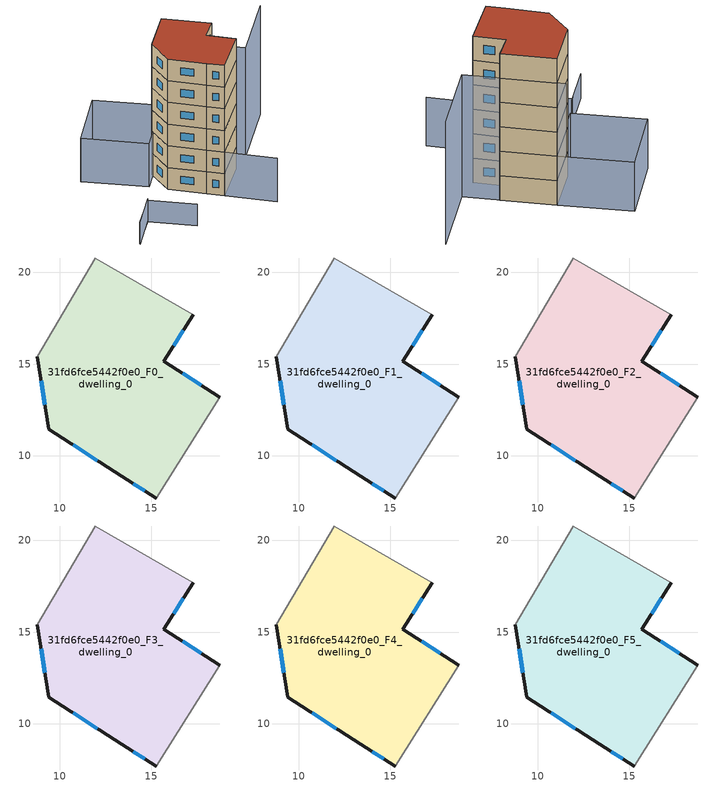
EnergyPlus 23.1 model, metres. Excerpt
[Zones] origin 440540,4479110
31fd6fce5442f0e0_F0_dwelling_0
 floor ground (EU_floor_Construction): 17.28,17.68 15.68,15.16 18.74,13.2 15.27,7.71 13.4,8.89 9.42,11.46 8.78,15.39 11.94,20.78 z0
 wall outside (EU_wall_Construction): 18.74,13.2 15.68,15.16 17.28,17.68 / 8.78,15.39 9.42,11.46 13.4,8.89 15.27,7.71 z0:3
 wall adiabatic (EU_wall_Construction): 17.28,17.68 11.94,20.78 8.78,15.39 / 15.27,7.71 18.74,13.2 z0:3
 window (EU_Window_Construction): 16.21,16 16.74,16.84 / 17.71,13.85 16.7,14.5 / 14.02,8.49 14.64,8.1 / 10.75,10.6 12.07,9.75 / 8.99,14.08 9.21,12.78 z1:2
31fd6fce5442f0e0_F1_dwelling_0
 floor to 31fd6fce5442f0e0_F0_dwelling_0 (EU_floor_Construction): 17.28,17.68 15.68,15.16 18.74,13.2 15.27,7.71 13.4,8.89 9.42,11.46 8.77,15.39 11.94,20.78 z3
 wall outside (EU_wall_Construction): 18.74,13.2 15.68,15.16 17.28,17.68 / 8.78,15.39 9.42,11.46 13.4,8.89 15.27,7.71 z3:6
 wall adiabatic (EU_wall_Construction): 17.28,17.68 11.94,20.78 8.78,15.39 / 15.27,7.71 18.74,13.2 z3:6
 window (EU_Window_Construction): 16.21,16 16.74,16.84 / 17.71,13.85 16.7,14.5 / 14.02,8.49 14.64,8.1 / 10.75,10.6 12.07,9.75 / 8.99,14.08 9.21,12.78 z4:5
31fd6fce5442f0e0_F2_dwelling_0
 floor to 31fd6fce5442f0e0_F1_dwelling_0 (EU_floor_Construction): 17.28,17.68 15.68,15.16 18.74,13.2 15.27,7.71 13.4,8.89 9.42,11.46 8.77,15.39 11.94,20.78 z6
 wall outside (EU_wall_Construction): 18.74,13.2 15.68,15.16 17.28,17.68 / 8.78,15.39 9.42,11.46 13.4,8.89 15.27,7.71 z6:9
 wall adiabatic (EU_wall_Construction): 17.28,17.68 11.94,20.78 8.78,15.39 / 15.27,7.71 18.74,13.2 z6:9
 window (EU_Window_Construction): 16.21,16 16.74,16.84 / 17.71,13.85 16.7,14.5 / 14.02,8.49 14.64,8.1 / 10.75,10.6 12.07,9.75 / 8.99,14.08 9.21,12.78 z7:8
31fd6fce5442f0e0_F3_dwelling_0
 floor to 31fd6fce5442f0e0_F2_dwelling_0 (EU_floor_Construction): 17.28,17.68 15.68,15.16 18.74,13.2 15.27,7.71 13.4,8.89 9.42,11.46 8.77,15.39 11.94,20.78 z9
 wall outside (EU_wall_Construction): 18.74,13.2 15.68,15.16 17.28,17.68 / 8.78,15.39 9.42,11.46 13.4,8.89 15.27,7.71 z9:12
 wall adiabatic (EU_wall_Construction): 17.28,17.68 11.94,20.78 8.78,15.39 / 15.27,7.71 18.74,13.2 z9:12
 window (EU_Window_Construction): 16.21,16 16.74,16.84 / 17.71,13.85 16.7,14.5 / 14.02,8.49 14.64,8.1 / 10.75,10.6 12.07,9.75 / 8.99,14.08 9.21,12.78 z10:11
31fd6fce5442f0e0_F4_dwelling_0
 floor to 31fd6fce5442f0e0_F3_dwelling_0 (EU_floor_Construction): 17.28,17.68 15.68,15.16 18.74,13.2 15.27,7.71 13.4,8.89 9.42,11.46 8.77,15.39 11.94,20.78 z12
 wall outside (EU_wall_Construction): 18.74,13.2 15.68,15.16 17.28,17.68 / 8.78,15.39 9.42,11.46 13.4,8.89 15.27,7.71 z12:15
 wall adiabatic (EU_wall_Construction): 17.28,17.68 11.94,20.78 8.78,15.39 / 15.27,7.71 18.74,13.2 z12:15
 window (EU_Window_Construction): 16.21,16 16.74,16.84 / 17.71,13.85 16.7,14.5 / 14.02,8.49 14.64,8.1 / 10.75,10.6 12.07,9.75 / 8.99,14.08 9.21,12.78 z13:14
31fd6fce5442f0e0_F5_dwelling_0
 floor to 31fd6fce5442f0e0_F4_dwelling_0 (EU_floor_Construction): 17.28,17.68 15.68,15.16 18.74,13.2 15.27,7.71 13.4,8.89 9.42,11.46 8.77,15.39 11.94,20.78 z15
 wall outside (EU_wall_Construction): 18.74,13.2 15.68,15.16 17.28,17.68 / 8.78,15.39 9.42,11.46 13.4,8.89 15.27,7.71 z15:18
 wall adiabatic (EU_wall_Construction): 17.28,17.68 11.94,20.78 8.78,15.39 / 15.27,7.71 18.74,13.2 z15:18
 window (EU_Window_Construction): 16.21,16 16.74,16.84 / 17.71,13.85 16.7,14.5 / 14.02,8.49 14.64,8.1 / 10.75,10.6 12.07,9.75 / 8.99,14.08 9.21,12.78 z16:17
 roof outside (EU_roof_Construction): 15.27,7.71 18.74,13.2 15.68,15.16 17.28,17.68 11.94,20.78 8.78,15.39 9.42,11.46 13.4,8.89 z18
shading: 1.83,0.39 4.49,5.04 / 4.49,5.04 9.7,2.05 / 4.64,5.3 1.85,0.35 z0:3; 20.7,4.22 15.24,7.68 / 4.65,24.77 11.94,20.78 / 11.94,20.78 7.52,12.72 / 7.52,12.72 0.23,16.71 / 0.23,16.71 4.65,24.77 z0:6; 25.88,24.38 20.87,15.62 / 20.87,15.62 11.09,21.22 z0:15
[Building]
EU S2 Campaign: North Axis=0; Terrain=City; Solar Distribution=FullExterior
[Site:Location]
Madrid: Latitude=40.5; Longitude=-3.5; Time Zone=1; Elevation=609
[SizingPeriod:WeatherFileDays]
AnnualSizingPeriod: Begin Month=1; Begin Day of Month=1; End Month=12; End Day of Month=31; Day of Week for Start Day=Monday; Use Weather File Daylight Saving Period=No; Use Weather File Rain and Snow Indicators=No
[MATERIAL]
EU_InternalMass_Material: Roughness=MediumRough; Thickness=0.1; Conductivity=1; Density=1800; Specific Heat=900; Thermal Absorptance=0.9; Solar Absorptance=0.7; Visible Absorptance=0.7
[MATERIAL:NOMASS] Roughness=MediumRough; Thermal Absorptance=0.9; Solar Absorptance=0.7; Visible Absorptance=0.7
Name | Thermal Resistance
EU_wall_NoMass | 0.459673
EU_roof_NoMass | 0.495815
EU_floor_NoMass | 0.788942
[WINDOWMATERIAL:SIMPLEGLAZINGSYSTEM]
EU_Window_SimpleGlazing: UFactor=4.26103; Solar Heat Gain Coefficient=0.85; Visible Transmittance=0.85
[CONSTRUCTION]
EU_wall_Construction: EU_wall_NoMass
EU_roof_Construction: EU_roof_NoMass
EU_floor_Construction: EU_floor_NoMass
EU_Window_Construction: EU_Window_SimpleGlazing
EU_InternalMass_Construction: EU_InternalMass_Material
[ZONE] Type=1; Multiplier=1; Ceiling Height=autocalculate; Volume=228.259; Floor Area=autocalculate; Part of Total Floor Area=Yes
31fd6fce5442f0e0_F0_dwelling_0; 31fd6fce5442f0e0_F1_dwelling_0; 31fd6fce5442f0e0_F2_dwelling_0; 31fd6fce5442f0e0_F3_dwelling_0; 31fd6fce5442f0e0_F4_dwelling_0; 31fd6fce5442f0e0_F5_dwelling_0
[INTERNALMASS] Construction=EU_InternalMass_Construction; Surface Area=76.0861
Name | Zone or ZoneList
31fd6fce5442f0e0_F0_dwelling_0_EU_InternalMass | 31fd6fce5442f0e0_F0_dwelling_0
31fd6fce5442f0e0_F1_dwelling_0_EU_InternalMass | 31fd6fce5442f0e0_F1_dwelling_0
31fd6fce5442f0e0_F2_dwelling_0_EU_InternalMass | 31fd6fce5442f0e0_F2_dwelling_0
31fd6fce5442f0e0_F3_dwelling_0_EU_InternalMass | 31fd6fce5442f0e0_F3_dwelling_0
31fd6fce5442f0e0_F4_dwelling_0_EU_InternalMass | 31fd6fce5442f0e0_F4_dwelling_0
31fd6fce5442f0e0_F5_dwelling_0_EU_InternalMass | 31fd6fce5442f0e0_F5_dwelling_0
[OTHEREQUIPMENT] Fuel Type=Electricity; Design Level Calculation Method=Watts/Area; Power per Zone Floor Area=1; Fraction Latent=0; Fraction Radiant=0; Fraction Lost=0; Carbon Dioxide Generation Rate=0; EndUse Subcategory=EU_Step8_InternalGains
Name | Zone or ZoneList or Space or SpaceList | Schedule
EU_Step8_InternalGain_31fd6fce5442f0e0_F0_dwelling_0_f000 | 31fd6fce5442f0e0_F0_dwelling_0 | EU_Step8_GainSchedule_31fd6fce5442f0e0_F0_dwelling_0_f000
EU_Step8_InternalGain_31fd6fce5442f0e0_F1_dwelling_0_f000 | 31fd6fce5442f0e0_F1_dwelling_0 | EU_Step8_GainSchedule_31fd6fce5442f0e0_F1_dwelling_0_f000
EU_Step8_InternalGain_31fd6fce5442f0e0_F2_dwelling_0_f000 | 31fd6fce5442f0e0_F2_dwelling_0 | EU_Step8_GainSchedule_31fd6fce5442f0e0_F2_dwelling_0_f000
EU_Step8_InternalGain_31fd6fce5442f0e0_F3_dwelling_0_f000 | 31fd6fce5442f0e0_F3_dwelling_0 | EU_Step8_GainSchedule_31fd6fce5442f0e0_F3_dwelling_0_f000
EU_Step8_InternalGain_31fd6fce5442f0e0_F4_dwelling_0_f000 | 31fd6fce5442f0e0_F4_dwelling_0 | EU_Step8_GainSchedule_31fd6fce5442f0e0_F4_dwelling_0_f000
EU_Step8_InternalGain_31fd6fce5442f0e0_F5_dwelling_0_f000 | 31fd6fce5442f0e0_F5_dwelling_0 | EU_Step8_GainSchedule_31fd6fce5442f0e0_F5_dwelling_0_f000
[ZONEVENTILATION:DESIGNFLOWRATE] Schedule=EU_AlwaysOn; Design Flow Rate Calculation Method=AirChanges/Hour; Air Changes per Hour=0.719161; Ventilation Type=Natural; Fan Pressure Rise=0; Fan Total Efficiency=1; Constant Term Coefficient=1; Temperature Term Coefficient=0; Velocity Term Coefficient=0; Velocity Squared Term Coefficient=0; Minimum Indoor Temperature=-100; Maximum Indoor Temperature=100; Delta Temperature=-100; Minimum Outdoor Temperature=-100; Maximum Outdoor Temperature=100; Maximum Wind Speed=40
Name | Zone or ZoneList or Space or SpaceList
EU_ConstantAir_31fd6fce5442f0e0_F0_dwelling_0 | 31fd6fce5442f0e0_F0_dwelling_0
EU_ConstantAir_31fd6fce5442f0e0_F1_dwelling_0 | 31fd6fce5442f0e0_F1_dwelling_0
EU_ConstantAir_31fd6fce5442f0e0_F2_dwelling_0 | 31fd6fce5442f0e0_F2_dwelling_0
EU_ConstantAir_31fd6fce5442f0e0_F3_dwelling_0 | 31fd6fce5442f0e0_F3_dwelling_0
EU_ConstantAir_31fd6fce5442f0e0_F4_dwelling_0 | 31fd6fce5442f0e0_F4_dwelling_0
EU_ConstantAir_31fd6fce5442f0e0_F5_dwelling_0 | 31fd6fce5442f0e0_F5_dwelling_0
[HVACTEMPLATE:THERMOSTAT] Constant Heating Setpoint=20; Constant Cooling Setpoint=50
EU_HeatOnly_31fd6fce5442f0e0_F0_dwelling_0; EU_HeatOnly_31fd6fce5442f0e0_F1_dwelling_0; EU_HeatOnly_31fd6fce5442f0e0_F2_dwelling_0; EU_HeatOnly_31fd6fce5442f0e0_F3_dwelling_0; EU_HeatOnly_31fd6fce5442f0e0_F4_dwelling_0; EU_HeatOnly_31fd6fce5442f0e0_F5_dwelling_0
[HVACTEMPLATE:ZONE:IDEALLOADSAIRSYSTEM] System Availability Schedule=EU_AlwaysOn; Maximum Heating Supply Air Temperature=50; Minimum Cooling Supply Air Temperature=13; Maximum Heating Supply Air Humidity Ratio=0.0156; Minimum Cooling Supply Air Humidity Ratio=0.0077; Heating Limit=NoLimit; Cooling Limit=NoLimit; Heating Availability Schedule=EU_AlwaysOn; Cooling Availability Schedule=EU_CoolingOff; Dehumidification Control Type=ConstantSensibleHeatRatio; Cooling Sensible Heat Ratio=0.7; Dehumidification Setpoint=60; Humidification Control Type=None; Humidification Setpoint=30; Outdoor Air Method=None; Outdoor Air Flow Rate per Person=0.00944; Outdoor Air Flow Rate per Zone Floor Area=0; Outdoor Air Flow Rate per Zone=0; Demand Controlled Ventilation Type=None; Outdoor Air Economizer Type=NoEconomizer; Heat Recovery Type=None; Sensible Heat Recovery Effectiveness=0.7; Latent Heat Recovery Effectiveness=0.65
Name | Template Thermostat
31fd6fce5442f0e0_F0_dwelling_0 | EU_HeatOnly_31fd6fce5442f0e0_F0_dwelling_0
31fd6fce5442f0e0_F1_dwelling_0 | EU_HeatOnly_31fd6fce5442f0e0_F1_dwelling_0
31fd6fce5442f0e0_F2_dwelling_0 | EU_HeatOnly_31fd6fce5442f0e0_F2_dwelling_0
31fd6fce5442f0e0_F3_dwelling_0 | EU_HeatOnly_31fd6fce5442f0e0_F3_dwelling_0
31fd6fce5442f0e0_F4_dwelling_0 | EU_HeatOnly_31fd6fce5442f0e0_F4_dwelling_0
31fd6fce5442f0e0_F5_dwelling_0 | EU_HeatOnly_31fd6fce5442f0e0_F5_dwelling_0
[SIZING:ZONE] Zone Cooling Design Supply Air Temperature Input Method=SupplyAirTemperature; Zone Cooling Design Supply Air Temperature=13; Zone Heating Design Supply Air Temperature Input Method=SupplyAirTemperature; Zone Heating Design Supply Air Temperature=50; Zone Cooling Design Supply Air Humidity Ratio=0.008; Zone Heating Design Supply Air Humidity Ratio=0.008; Cooling Design Air Flow Method=DesignDay; Cooling Design Air Flow Rate=0; Cooling Minimum Air Flow per Zone Floor Area=0.000762; Cooling Minimum Air Flow=0; Cooling Minimum Air Flow Fraction=0.2; Heating Design Air Flow Method=DesignDay; Heating Design Air Flow Rate=0; Heating Maximum Air Flow per Zone Floor Area=0.002032; Heating Maximum Air Flow=0.141576; Heating Maximum Air Flow Fraction=0.3; Account for Dedicated Outdoor Air System=No; Dedicated Outdoor Air System Control Strategy=NeutralSupplyAir; Dedicated Outdoor Air Low Setpoint Temperature for Design=autosize; Dedicated Outdoor Air High Setpoint Temperature for Design=autosize; Zone Load Sizing Method=Sensible Load Only No Latent Load; Zone Latent Cooling Design Supply Air Humidity Ratio Input Method=HumidityRatioDifference; Zone Cooling Design Supply Air Humidity Ratio Difference=0.005; Zone Latent Heating Design Supply Air Humidity Ratio Input Method=HumidityRatioDifference; Zone Humidification Design Supply Air Humidity Ratio Difference=0.005
31fd6fce5442f0e0_F0_dwelling_0; 31fd6fce5442f0e0_F1_dwelling_0; 31fd6fce5442f0e0_F2_dwelling_0; 31fd6fce5442f0e0_F3_dwelling_0; 31fd6fce5442f0e0_F4_dwelling_0; 31fd6fce5442f0e0_F5_dwelling_0
[SCHEDULE:CONSTANT]
Name | Hourly Value
EU_AlwaysOn | 1
EU_CoolingOff | 0
[SCHEDULE:FILE] Column Number=1; Rows to Skip at Top=0; Number of Hours of Data=8760; Column Separator=Comma; Interpolate to Timestep=No; Minutes per Item=60; Adjust Schedule for Daylight Savings=Yes
Name | File
EU_Step8_GainSchedule_31fd6fce5442f0e0_F0_dwelling_0_f000 | ../../schedules/31fd6fce5442f0e0/31fd6fce5442f0e0_F0_dwelling_0_f000_gain.csv
EU_Step8_GainSchedule_31fd6fce5442f0e0_F1_dwelling_0_f000 | ../../schedules/31fd6fce5442f0e0/31fd6fce5442f0e0_F1_dwelling_0_f000_gain.csv
EU_Step8_GainSchedule_31fd6fce5442f0e0_F2_dwelling_0_f000 | ../../schedules/31fd6fce5442f0e0/31fd6fce5442f0e0_F2_dwelling_0_f000_gain.csv
EU_Step8_GainSchedule_31fd6fce5442f0e0_F3_dwelling_0_f000 | ../../schedules/31fd6fce5442f0e0/31fd6fce5442f0e0_F3_dwelling_0_f000_gain.csv
EU_Step8_GainSchedule_31fd6fce5442f0e0_F4_dwelling_0_f000 | ../../schedules/31fd6fce5442f0e0/31fd6fce5442f0e0_F4_dwelling_0_f000_gain.csv
EU_Step8_GainSchedule_31fd6fce5442f0e0_F5_dwelling_0_f000 | ../../schedules/31fd6fce5442f0e0/31fd6fce5442f0e0_F5_dwelling_0_f000_gain.csv
